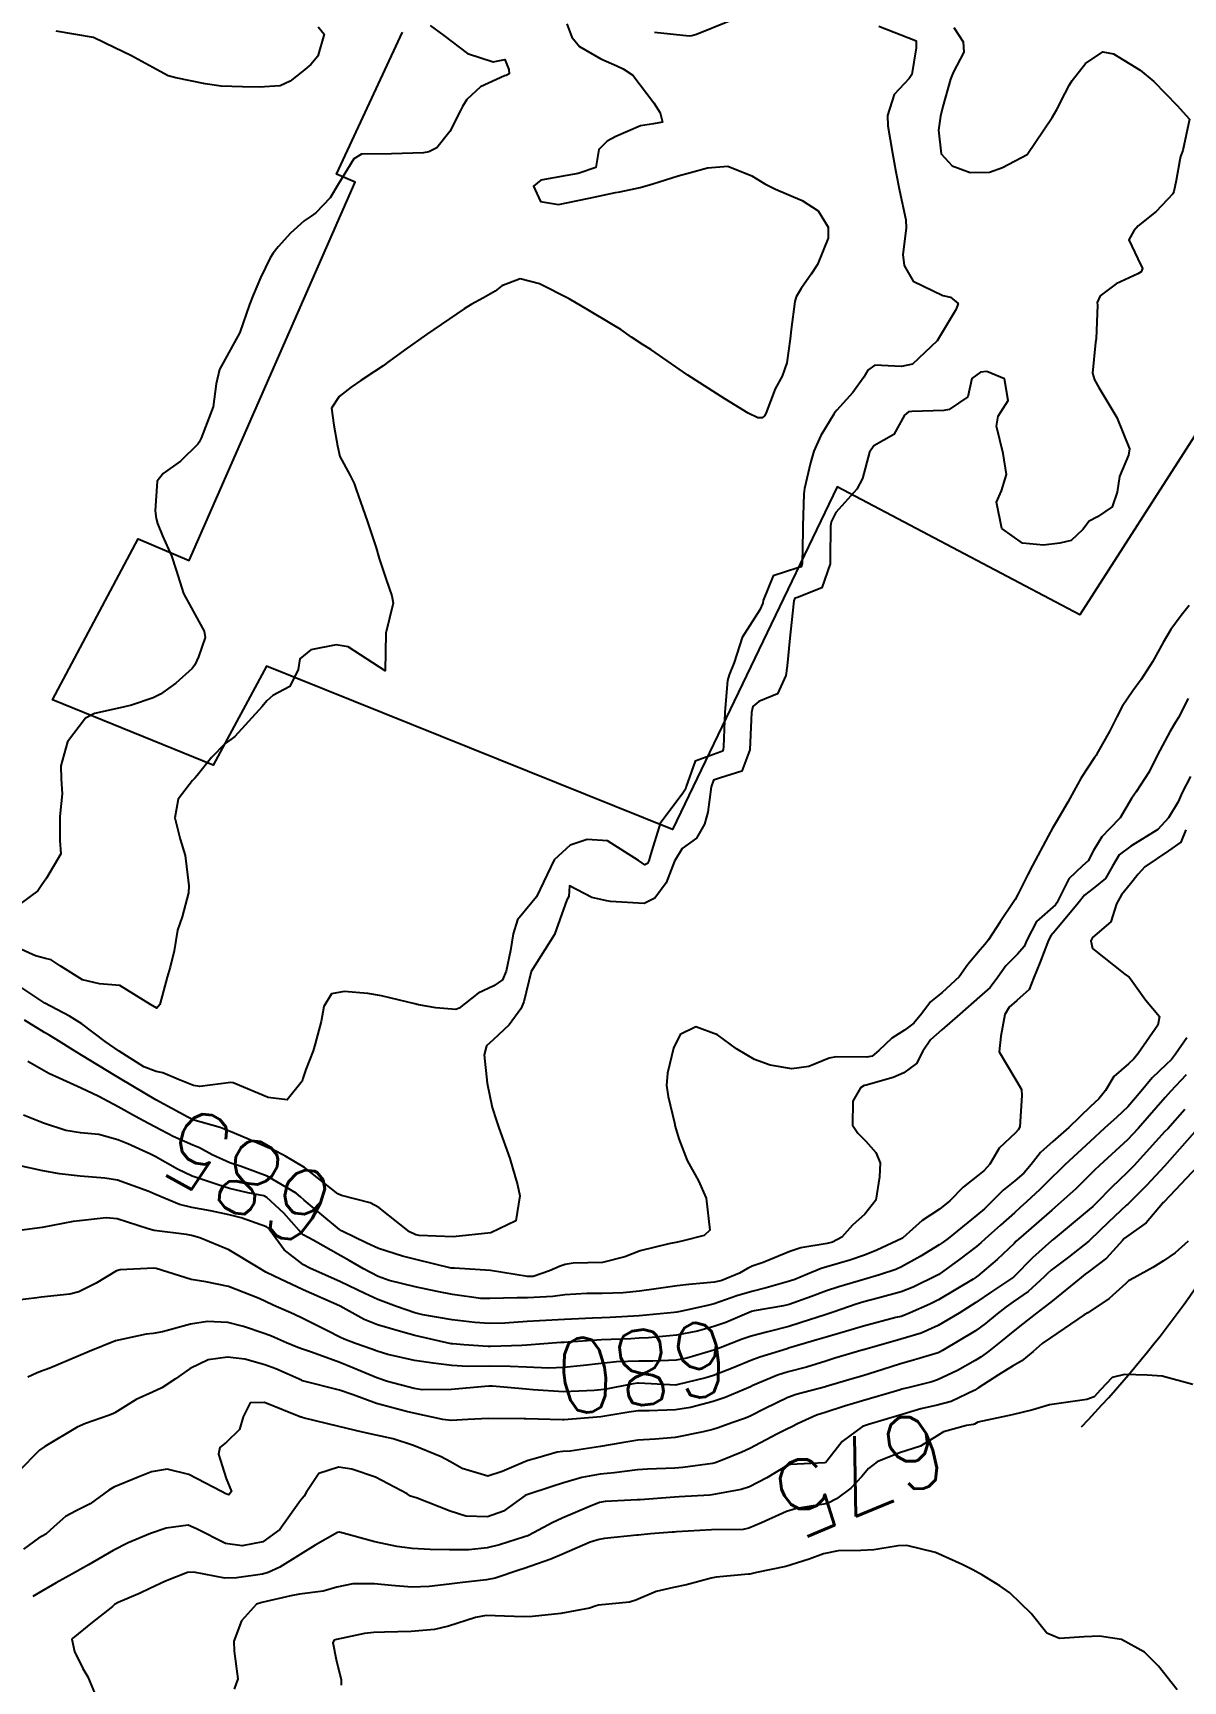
# Model space of a CAD drawing. Header units: metres. Extents: x 292545 to 299085, y 7450245 to 7463078.
# Drawn here: x 295963.7 to 296025.2, y 7456493.8 to 7456581.9 of the extents above; entities that cross this region are included whole.
import ezdxf
from ezdxf.enums import TextEntityAlignment as Align

# ---------------------------------------------------------------- set-up
doc = ezdxf.new("R2010")
doc.units = ezdxf.units.M
for name, color, linetype in [('Cotas', 45, 'Continuous'), ('Curvas de Nivel 1m', 11, 'Continuous'), ('Curvas de Nivel 5m', 15, 'Continuous'), ('Edificações', 30, 'Continuous'), ('Vias Primárias', 230, 'Continuous')]:
    doc.layers.add(name, color=color, linetype=linetype)
doc.styles.add('Style-STANDARD', font='STANDARD.shx')

msp = doc.modelspace()

# ---------------------------------------------------------------- linework, layer by layer
at = {"layer": 'Curvas de Nivel 1m', "flags": 128}
for points, elevation in [([(296008.971, 7456582.315), (296010.923, 7456581.551), (296010.963, 7456581.531), (296010.959, 7456581.148), (296010.729, 7456579.728), (296010.589, 7456579.514), (296009.79, 7456578.662), (296009.432, 7456577.525), (296009.445, 7456576.987), (296009.692, 7456575.522), (296009.873, 7456574.525), (296010.075, 7456573.518), (296010.41, 7456571.951), (296010.431, 7456571.514), (296010.249, 7456570.096), (296010.322, 7456569.515), (296010.81, 7456568.67), (296012.385, 7456567.9), (296012.798, 7456567.811), (296013.205, 7456567.476), (296013.094, 7456567.173), (296012.785, 7456566.645), (296012.084, 7456565.49), (296010.76, 7456564.237), (296010.172, 7456564.103), (296008.759, 7456564.184), (296008.385, 7456563.906), (296008.169, 7456563.536), (296007.571, 7456562.712), (296006.726, 7456561.769), (296006.628, 7456561.658), (296006.552, 7456561.562), (296005.854, 7456560.426), (296005.486, 7456559.572), (296005.314, 7456558.954), (296004.992, 7456557.577), (296004.955, 7456557.292), (296004.903, 7456555.578), (296004.901, 7456555.327), (296004.87, 7456553.578), (296004.809, 7456553.399), (296004.629, 7456553.335), (296003.303, 7456552.913), (296002.783, 7456551.598), (296002.755, 7456551.445), (296002.598, 7456551.087), (296001.658, 7456549.614), (296001.227, 7456548.278), (296000.952, 7456547.624), (296000.865, 7456547.319), (296000.727, 7456545.627), (296000.648, 7456543.762), (296000.639, 7456543.628), (296000.606, 7456543.534), (296000.511, 7456543.501), (295999.139, 7456543.008), (295998.658, 7456541.648), (295998.625, 7456541.505), (295998.479, 7456541.296), (295997.262, 7456539.668), (295996.755, 7456537.985), (295996.66, 7456537.677), (295996.587, 7456537.531), (295996.44, 7456537.461), (295996.109, 7456537.683), (295994.453, 7456538.746), (295993.353, 7456538.812), (295992.451, 7456538.51), (295991.599, 7456537.733), (295991.224, 7456536.945), (295990.657, 7456535.746), (295990.41, 7456535.452), (295989.64, 7456534.518), (295989.406, 7456533.76), (295989.261, 7456532.884), (295989.024, 7456531.763), (295988.824, 7456531.307), (295988.361, 7456530.986), (295987.534, 7456530.603), (295986.518, 7456529.797), (295986.342, 7456529.721), (295985.271, 7456529.811), (295984.345, 7456529.98), (295984.146, 7456530.022), (295982.352, 7456530.447), (295981.622, 7456530.583), (295980.355, 7456530.676), (295979.678, 7456530.551), (295979.282, 7456529.881), (295979.14, 7456529.077), (295978.819, 7456527.885), (295978.701, 7456527.504), (295978.309, 7456526.504), (295978.157, 7456526.039), (295978.116, 7456525.892), (295977.306, 7456524.882), (295976.289, 7456525.009), (295974.431, 7456525.808), (295974.301, 7456525.825), (295972.649, 7456525.606), (295972.298, 7456525.659), (295971.498, 7456525.972), (295970.653, 7456526.332), (295970.307, 7456526.401), (295969.651, 7456526.655), (295968.318, 7456527.492), (295967.574, 7456528.017), (295966.332, 7456528.955), (295965.67, 7456529.374), (295964.343, 7456530.06), (295962.362, 7456531.379)], 687), ([(295992.268, 7456582.429), (295992.539, 7456581.724), (295992.958, 7456581.219), (295994.101, 7456580.559), (295994.948, 7456580.184), (295995.285, 7456580.033), (295995.81, 7456579.687), (295996.921, 7456578.202), (295997.267, 7456577.666), (295997.395, 7456577.178), (295996.907, 7456577.091), (295996.211, 7456576.985), (295994.9, 7456576.407), (295994.436, 7456576.166), (295993.99, 7456575.709), (295993.834, 7456574.759), (295992.88, 7456574.425), (295992.281, 7456574.324), (295990.876, 7456574.067), (295990.498, 7456573.746), (295990.861, 7456572.93), (295991.822, 7456572.767), (295992.862, 7456572.98), (295993.464, 7456573.114), (295994.869, 7456573.415), (295995.108, 7456573.458), (295996.189, 7456573.68), (295996.875, 7456573.873), (295998.233, 7456574.303), (295998.881, 7456574.483), (295999.793, 7456574.727), (296000.881, 7456574.827), (296002.172, 7456574.312), (296002.867, 7456573.883), (296003.436, 7456573.594), (296004.857, 7456572.991), (296005.715, 7456572.43), (296006.262, 7456571.559), (296006.253, 7456570.975), (296005.691, 7456569.567), (296005.345, 7456569.042), (296004.804, 7456568.289), (296004.54, 7456567.839), (296004.463, 7456567.583), (296004.277, 7456566.086), (296004.224, 7456565.585), (296004.05, 7456564.297), (296003.788, 7456563.59), (296003.424, 7456562.912), (296002.923, 7456561.598), (296002.853, 7456561.468), (296002.721, 7456561.367), (296002.488, 7456561.371), (296001.968, 7456561.611), (296000.734, 7456562.385), (295998.753, 7456563.65), (295996.766, 7456565.011), (295996.366, 7456565.273), (295995.733, 7456565.686), (295995.167, 7456566.085), (295994.779, 7456566.327), (295993.315, 7456567.187), (295992.791, 7456567.499), (295992.394, 7456567.724), (295990.805, 7456568.529), (295989.774, 7456568.79), (295988.803, 7456568.418), (295988.431, 7456568.141), (295987.814, 7456567.78), (295987.152, 7456567.424), (295986.787, 7456567.196), (295984.773, 7456565.82), (295983.599, 7456564.998), (295982.758, 7456564.38), (295982.447, 7456564.152), (295981.987, 7456563.848), (295981.246, 7456563.354), (295980.74, 7456563.007), (295980.093, 7456562.51), (295979.692, 7456561.875), (295979.814, 7456560.974), (295980.013, 7456559.87), (295980.133, 7456559.304), (295980.687, 7456558.277), (295980.895, 7456557.858), (295981.01, 7456557.524), (295981.588, 7456555.851), (295982.079, 7456554.405), (295982.238, 7456553.844), (295982.616, 7456552.709), (295982.916, 7456551.837), (295982.976, 7456551.46), (295982.583, 7456549.84), (295982.563, 7456547.84), (295980.575, 7456549.111), (295979.938, 7456549.231), (295978.574, 7456548.96), (295977.994, 7456548.47), (295977.901, 7456547.897), (295977.453, 7456546.997), (295976.542, 7456546.507), (295976.23, 7456546.222), (295975.979, 7456545.918), (295974.517, 7456544.322), (295974.303, 7456544.154), (295973.999, 7456543.945), (295973.259, 7456543.198), (295972.496, 7456542.242), (295972.366, 7456542.09), (295972.245, 7456541.962), (295971.479, 7456540.969), (295971.305, 7456539.972), (295971.59, 7456538.83), (295971.857, 7456537.966), (295972.052, 7456536.338), (295972.026, 7456535.964), (295971.697, 7456534.674), (295971.451, 7456533.969), (295971.269, 7456532.864), (295971.058, 7456531.98), (295970.893, 7456531.454), (295970.509, 7456529.988), (295970.341, 7456529.79), (295970.008, 7456529.993), (295968.358, 7456530.998), (295967.281, 7456531.099), (295966.362, 7456531.305), (295965.166, 7456532.048), (295964.695, 7456532.374), (295964.377, 7456532.445), (295963.852, 7456532.591), (295962.385, 7456533.259)], 688), ([(295984.968, 7456582.344), (295985.694, 7456581.803), (295986.954, 7456580.849), (295988.326, 7456580.399), (295988.951, 7456580.529), (295989.177, 7456579.998), (295989.184, 7456579.766), (295989.033, 7456579.678), (295988.941, 7456579.649), (295987.649, 7456579.066), (295986.922, 7456578.387), (295986.7, 7456578.009), (295986.593, 7456577.793), (295986.016, 7456576.685), (295985.321, 7456575.806), (295984.891, 7456575.582), (295984.608, 7456575.532), (295982.889, 7456575.48), (295981.289, 7456575.456), (295980.886, 7456575.211), (295980.061, 7456573.872), (295979.614, 7456573.126), (295978.85, 7456572.331), (295978.588, 7456572.152), (295978.219, 7456571.896), (295977.493, 7456571.247), (295976.829, 7456570.511), (295976.565, 7456570.174), (295976.402, 7456569.914), (295975.887, 7456568.844), (295975.485, 7456567.923), (295975.299, 7456567.421), (295974.773, 7456565.93), (295973.695, 7456563.946), (295973.517, 7456563.173), (295973.349, 7456561.951), (295972.706, 7456560.271), (295972.602, 7456560.063), (295972.539, 7456559.962), (295971.615, 7456559.049), (295970.687, 7456558.39), (295970.361, 7456557.985), (295970.251, 7456556.394), (295970.303, 7456555.985), (295970.374, 7456555.708), (295970.644, 7456555.05), (295971.119, 7456553.975), (295971.379, 7456553.219), (295971.771, 7456551.968), (295972.591, 7456550.473), (295972.875, 7456549.957), (295972.925, 7456549.611), (295972.569, 7456548.585), (295972.373, 7456548.154), (295972.236, 7456547.963), (295971.353, 7456547.169), (295970.542, 7456546.589), (295970.139, 7456546.385), (295968.986, 7456546.003), (295968.532, 7456545.891), (295966.997, 7456545.557), (295966.526, 7456545.299), (295965.553, 7456544.044), (295965.199, 7456542.749), (295965.223, 7456542.049), (295965.28, 7456541.249), (295965.158, 7456540.05), (295965.153, 7456538.752), (295965.204, 7456538.049), (295964.43, 7456536.741), (295964.151, 7456536.337), (295963.981, 7456536.064), (295963.086, 7456535.4)], 689), ([(296012.97, 7456582.234), (296013.468, 7456581.475), (296013.512, 7456580.92), (296012.946, 7456579.827), (296012.799, 7456579.482), (296012.391, 7456578.017), (296012.268, 7456577.49), (296012.155, 7456576.741), (296012.303, 7456575.489), (296012.883, 7456574.848), (296013.856, 7456574.492), (296014.878, 7456574.497), (296015.587, 7456574.748), (296016.893, 7456575.44), (296018.241, 7456577.42), (296018.482, 7456577.852), (296018.926, 7456578.72), (296019.173, 7456579.166), (296019.304, 7456579.406), (296020.027, 7456580.319), (296020.956, 7456580.929), (296021.514, 7456580.822), (296022.942, 7456579.95), (296023.673, 7456579.353), (296024.92, 7456578.059), (296025.583, 7456577.333), (296025.226, 7456575.667), (296025.099, 7456575.338), (296025.065, 7456575.164), (296024.874, 7456574.059), (296024.741, 7456573.465), (296024.69, 7456573.342), (296023.808, 7456572.396), (296022.846, 7456571.635), (296022.603, 7456571.364), (296022.347, 7456570.877), (296022.828, 7456569.87), (296023.068, 7456569.358), (296023.003, 7456569.175), (296022.818, 7456569.056), (296021.659, 7456568.528), (296020.8, 7456567.89), (296020.652, 7456567.535), (296020.657, 7456567.391), (296020.584, 7456565.582), (296020.548, 7456565.392), (296020.395, 7456563.747), (296020.502, 7456563.392), (296020.739, 7456562.986), (296021.694, 7456561.38), (296022.37, 7456559.71), (296022.315, 7456559.374), (296021.843, 7456558.221), (296021.716, 7456557.38), (296021.439, 7456556.609), (296020.66, 7456556.063), (296020.214, 7456555.838), (296019.869, 7456555.398), (296019.25, 7456554.801), (296018.645, 7456554.652), (296017.778, 7456554.557), (296016.645, 7456554.665), (296015.545, 7456555.451), (296015.267, 7456556.854), (296015.522, 7456557.452), (296015.794, 7456558.341), (296015.622, 7456559.451), (296015.259, 7456560.913), (296015.35, 7456561.454), (296015.882, 7456562.298), (296015.693, 7456563.45), (296014.749, 7456563.834), (296014.401, 7456563.811), (296013.933, 7456563.468), (296013.728, 7456562.48), (296012.728, 7456561.806), (296012.45, 7456561.761), (296010.726, 7456561.704), (296010.552, 7456561.685), (296010.343, 7456561.514), (296009.761, 7456560.471), (296008.706, 7456559.863), (296008.458, 7456559.534), (296008.097, 7456558.123), (296007.784, 7456557.543), (296006.66, 7456556.295), (296006.409, 7456555.808), (296006.373, 7456555.563), (296006.367, 7456553.832), (296006.365, 7456553.563), (296005.911, 7456552.269), (296004.606, 7456551.757), (296004.474, 7456551.712), (296004.421, 7456551.582), (296004.246, 7456549.923), (296004.211, 7456549.584), (296004.058, 7456548.095), (296003.996, 7456547.586), (296003.536, 7456546.602), (296002.542, 7456546.186), (296002.223, 7456545.92), (296002.15, 7456545.606), (296002.133, 7456545.21), (296002.065, 7456543.607), (296001.639, 7456542.47), (296000.49, 7456542.115), (296000.128, 7456541.994), (295999.999, 7456541.635), (295999.823, 7456540.282), (295999.635, 7456539.638), (295999.208, 7456538.89), (295998.45, 7456538.333), (295998.029, 7456537.656), (295997.592, 7456536.496), (295996.981, 7456535.671), (295996.41, 7456535.393), (295994.615, 7456535.494), (295994.411, 7456535.525), (295993.611, 7456535.708), (295992.422, 7456536.334), (295992.373, 7456535.761), (295992.362, 7456535.721), (295992.268, 7456535.579), (295991.615, 7456533.732), (295990.373, 7456531.75), (295989.976, 7456530.126), (295989.807, 7456529.755), (295989.192, 7456528.904), (295988.326, 7456528.097), (295987.978, 7456527.775), (295987.846, 7456527.305), (295988.016, 7456525.774), (295988.284, 7456524.48), (295988.506, 7456523.768), (295988.643, 7456523.392), (295989.228, 7456521.76), (295989.643, 7456520.344), (295989.761, 7456519.755), (295989.554, 7456518.412), (295988.203, 7456517.77), (295986.2, 7456517.556), (295984.381, 7456517.639), (295984.201, 7456517.678), (295983.862, 7456517.823), (295982.216, 7456519.128), (295981.747, 7456519.376), (295980.222, 7456519.768), (295980.027, 7456519.872), (295978.244, 7456521.268), (295977.194, 7456521.901), (295976.559, 7456522.21), (295976.257, 7456522.347), (295975.159, 7456522.824), (295974.266, 7456523.206), (295973.732, 7456523.41), (295972.272, 7456523.829), (295972.177, 7456523.866), (295971.991, 7456523.964), (295970.287, 7456524.898), (295968.398, 7456526.009), (295968.303, 7456526.068), (295968.136, 7456526.18), (295966.315, 7456527.281), (295965.84, 7456527.559), (295965.076, 7456528.049), (295964.608, 7456528.338), (295964.327, 7456528.5), (295963.259, 7456529.145)], 686), ([(295996.966, 7456581.986), (295998.823, 7456581.793), (295998.964, 7456581.807), (295999.203, 7456581.885), (296000.973, 7456582.591)], 687), ([(296025.521, 7456546.352), (296024.989, 7456545.335), (296024.815, 7456545.052), (296024.525, 7456544.568), (296023.88, 7456543.349), (296023.425, 7456542.43), (296022.731, 7456541.366), (296022.479, 7456541.002), (296021.867, 7456539.978), (296021.31, 7456539.382), (296020.892, 7456538.952), (296020.451, 7456538.224), (296020.172, 7456537.666), (296019.864, 7456537.396), (296019.134, 7456536.702), (296018.489, 7456535.419), (296018.412, 7456535.321), (296017.4, 7456534.433), (296016.883, 7456533.435), (296016.733, 7456533.092), (296016.381, 7456532.675), (296015.757, 7456532.061), (296015.326, 7456531.45), (296014.912, 7456530.9), (296014.352, 7456530.391), (296013.297, 7456529.476), (296012.334, 7456528.638), (296011.726, 7456528.099), (296011.317, 7456527.5), (296010.987, 7456526.829), (296010.305, 7456526.327), (296009.727, 7456526.091), (296008.295, 7456525.68), (296008.175, 7456525.651), (296007.983, 7456525.535), (296007.573, 7456524.828), (296007.56, 7456523.541), (296007.837, 7456523.105), (296008.264, 7456522.675), (296008.806, 7456522.08), (296009.03, 7456521.528), (296009.005, 7456520.765), (296008.796, 7456519.531), (296008.215, 7456518.769), (296007.564, 7456518.192), (296006.984, 7456517.552), (296006.485, 7456517.271), (296006.199, 7456517.201), (296004.797, 7456516.974), (296004.195, 7456516.784), (296002.772, 7456516.184), (296002.187, 7456515.989), (296001.933, 7456515.865), (296001.513, 7456515.617), (296000.573, 7456515.23), (296000.176, 7456515.141), (295998.799, 7456515.018), (295998.172, 7456514.943), (295997.05, 7456514.786), (295996.168, 7456514.667), (295995.284, 7456514.571), (295994.165, 7456514.525), (295993.346, 7456514.532), (295992.164, 7456514.466), (295991.517, 7456514.382), (295990.161, 7456514.299), (295989.615, 7456514.301), (295988.16, 7456514.258), (295987.667, 7456514.27), (295986.163, 7456514.474), (295985.341, 7456514.633), (295984.169, 7456514.89), (295982.777, 7456515.231), (295982.177, 7456515.449), (295981.397, 7456515.852), (295980.623, 7456516.299), (295980.19, 7456516.547), (295978.704, 7456517.379), (295978.201, 7456517.656), (295978.067, 7456517.758), (295977.951, 7456517.894), (295977.139, 7456518.833), (295976.221, 7456519.673), (295976.059, 7456519.75), (295975.211, 7456519.925), (295974.226, 7456520.153), (295973.936, 7456520.234), (295972.236, 7456520.815), (295971.448, 7456521.175), (295970.252, 7456521.861), (295969.995, 7456521.993), (295968.788, 7456522.534), (295968.26, 7456522.757), (295967.244, 7456523.04), (295966.264, 7456523.13), (295965.467, 7456523.244), (295964.269, 7456523.643), (295963.203, 7456524.071)], 684), ([(296025.639, 7456542.185), (296025.199, 7456541.333), (296024.978, 7456540.835), (296024.469, 7456539.976), (296023.893, 7456539.349), (296022.454, 7456538.459), (296021.829, 7456537.996), (296021.464, 7456537.38), (296021.084, 7456536.733), (296020.425, 7456536.201), (296019.972, 7456535.842), (296019.627, 7456535.402), (296018.398, 7456533.926), (296018.158, 7456533.66), (296018.039, 7456533.424), (296017.579, 7456532.224), (296017.252, 7456531.431), (296016.999, 7456530.791), (296016.351, 7456530.202), (296015.942, 7456529.849), (296015.699, 7456529.446), (296015.489, 7456528.291), (296015.394, 7456527.449), (296016.301, 7456525.955), (296016.599, 7456525.437), (296016.607, 7456525.12), (296016.505, 7456523.438), (296016.425, 7456523.285), (296016.27, 7456523.134), (296015.41, 7456522.3), (296014.896, 7456521.454), (296014.599, 7456521.106), (296014.243, 7456520.83), (296013.481, 7456520.225), (296012.768, 7456519.482), (296012.218, 7456519.037), (296011.281, 7456518.431), (296010.247, 7456517.51), (296010.222, 7456517.491), (296010.202, 7456517.48), (296008.865, 7456516.858), (296008.189, 7456516.585), (296007.416, 7456516.316), (296006.187, 7456515.968), (296005.875, 7456515.875), (296005.146, 7456515.57), (296004.467, 7456515.288), (296004.177, 7456515.191), (296002.929, 7456514.841), (296002.169, 7456514.649), (296001.377, 7456514.406), (296000.158, 7456513.983), (295999.878, 7456513.911), (295998.673, 7456513.645), (295998.255, 7456513.546), (295998.152, 7456513.529), (295998.01, 7456513.51), (295996.149, 7456513.338), (295994.594, 7456513.25), (295994.148, 7456513.231), (295993.648, 7456513.207), (295992.147, 7456513.15), (295990.811, 7456513.079), (295990.146, 7456513.029), (295988.953, 7456512.954), (295988.145, 7456512.936), (295987.345, 7456512.982), (295986.146, 7456513.127), (295984.57, 7456513.395), (295984.15, 7456513.5), (295983.163, 7456513.83), (295982.159, 7456514.22), (295981.475, 7456514.538), (295980.172, 7456515.158), (295978.531, 7456515.887), (295978.185, 7456516.063), (295977.16, 7456516.873), (295976.391, 7456517.917), (295976.311, 7456518.025), (295976.205, 7456518.099), (295974.852, 7456518.573), (295974.211, 7456518.738), (295973.209, 7456518.954), (295972.215, 7456519.14), (295971.547, 7456519.301), (295970.231, 7456519.846), (295969.907, 7456519.993), (295968.239, 7456520.588), (295967.558, 7456520.699), (295966.241, 7456520.806), (295965.136, 7456520.941), (295964.243, 7456521.102), (295962.942, 7456521.377)], 683), ([(296025.394, 7456539.331), (296025.119, 7456538.671), (296024.452, 7456538.204), (296023.196, 7456537.359), (296022.846, 7456536.954), (296022.429, 7456536.45), (296021.94, 7456535.855), (296021.683, 7456535.377), (296021.381, 7456534.402), (296020.395, 7456533.564), (296020.299, 7456533.391), (296020.387, 7456532.989), (296022.131, 7456531.607), (296022.364, 7456531.442), (296022.43, 7456531.369), (296023.228, 7456530.233), (296023.985, 7456529.345), (296023.882, 7456528.89), (296022.834, 7456527.362), (296022.602, 7456527.083), (296022.315, 7456526.811), (296021.542, 7456526.14), (296021.091, 7456525.382), (296020.734, 7456524.94), (296020.284, 7456524.528), (296019.13, 7456523.407), (296018.265, 7456522.656), (296017.614, 7456522.072), (296017.109, 7456521.431), (296016.716, 7456520.966), (296016.24, 7456520.557), (296015.624, 7456520.054), (296015.006, 7456519.452), (296014.61, 7456519.065), (296014.216, 7456518.731), (296012.67, 7456517.483), (296012.407, 7456517.28), (296012.198, 7456517.137), (296011.171, 7456516.518), (296010.18, 7456515.961), (296009.872, 7456515.82), (296009.004, 7456515.528), (296008.17, 7456515.282), (296006.831, 7456514.895), (296006.17, 7456514.675), (296005.358, 7456514.375), (296004.159, 7456513.954), (296003.863, 7456513.879), (296002.3, 7456513.608), (296002.153, 7456513.569), (296000.783, 7456512.987), (296000.144, 7456512.765), (295999.257, 7456512.523), (295998.139, 7456512.306), (295996.634, 7456512.169), (295996.137, 7456512.137), (295995.705, 7456512.116), (295994.136, 7456512.056), (295992.337, 7456511.929), (295992.135, 7456511.916), (295991.96, 7456511.906), (295990.133, 7456511.762), (295989.865, 7456511.753), (295988.194, 7456511.708), (295988.132, 7456511.704), (295988.07, 7456511.708), (295986.771, 7456511.79), (295986.169, 7456511.836), (295986.133, 7456511.838), (295986.086, 7456511.848), (295984.138, 7456512.293), (295983.503, 7456512.463), (295982.143, 7456512.856), (295981.433, 7456513.138), (295980.153, 7456513.853), (295980.112, 7456513.87), (295978.166, 7456514.729), (295976.624, 7456515.466), (295976.179, 7456515.68), (295975.762, 7456515.924), (295974.192, 7456516.874), (295972.648, 7456517.506), (295972.2, 7456517.633), (295971.921, 7456517.685), (295970.202, 7456517.91), (295969.868, 7456517.993), (295968.211, 7456518.53), (295967.638, 7456518.589), (295966.209, 7456518.422), (295965.866, 7456518.377), (295964.203, 7456518.06), (295962.454, 7456517.824)], 682), ([(296025.448, 7456528.213), (296024.832, 7456527.335), (296024.616, 7456527.04), (296024.314, 7456526.754), (296023.581, 7456526.073), (296023.001, 7456525.359), (296022.284, 7456524.52), (296021.692, 7456523.963), (296021.044, 7456523.382), (296020.266, 7456522.669), (296018.921, 7456521.41), (296018.581, 7456521.082), (296018.243, 7456520.756), (296017.57, 7456520.09), (296016.87, 7456519.434), (296016.53, 7456519.127), (296016.217, 7456518.855), (296015.465, 7456518.193), (296014.657, 7456517.455), (296014.418, 7456517.239), (296014.197, 7456517.049), (296013.297, 7456516.363), (296012.174, 7456515.556), (296012.135, 7456515.529), (296012.061, 7456515.491), (296010.796, 7456514.874), (296010.164, 7456514.631), (296008.918, 7456514.286), (296008.158, 7456514.079), (296007.747, 7456513.956), (296006.583, 7456513.556), (296006.261, 7456513.45), (296006.151, 7456513.409), (296004.763, 7456512.958), (296004.145, 7456512.771), (296003.029, 7456512.484), (296002.139, 7456512.254), (296001.661, 7456512.091), (296000.468, 7456511.627), (296000.229, 7456511.532), (296000.131, 7456511.496), (295998.694, 7456511.075), (295998.123, 7456510.968), (295996.873, 7456510.917), (295996.122, 7456510.923), (295994.929, 7456510.884), (295994.119, 7456510.796), (295993.157, 7456510.675), (295992.115, 7456510.569), (295991.305, 7456510.548), (295990.116, 7456510.598), (295989.245, 7456510.629), (295988.116, 7456510.642), (295986.961, 7456510.627), (295986.122, 7456510.676), (295985.125, 7456510.808), (295984.124, 7456510.944), (295982.697, 7456511.264), (295982.129, 7456511.441), (295981.836, 7456511.55), (295980.967, 7456511.857), (295980.357, 7456512.088), (295980.136, 7456512.195), (295979.478, 7456512.538), (295978.146, 7456513.203), (295977.675, 7456513.423), (295976.568, 7456513.914), (295976.156, 7456514.106), (295975.819, 7456514.262), (295974.167, 7456514.908), (295972.96, 7456515.164), (295972.173, 7456515.289), (295970.301, 7456515.868), (295970.181, 7456515.886), (295968.384, 7456515.803), (295968.179, 7456515.741), (295967.099, 7456515.09), (295966.162, 7456514.629), (295965.691, 7456514.506), (295964.157, 7456514.331), (295963.918, 7456514.301), (295962.153, 7456514.08)], 681), ([(296025.331, 7456524.382), (296024.419, 7456523.348), (296024.271, 7456523.19), (296022.602, 7456521.367), (296022.432, 7456521.186), (296022.247, 7456521.009), (296021.404, 7456520.21), (296020.606, 7456519.386), (296020.415, 7456519.194), (296020.219, 7456519.018), (296018.286, 7456517.419), (296018.237, 7456517.384), (296018.202, 7456517.351), (296017.178, 7456516.44), (296016.208, 7456515.44), (296016.189, 7456515.424), (296016.173, 7456515.41), (296014.998, 7456514.618), (296014.159, 7456514.047), (296013.26, 7456513.473), (296012.146, 7456512.827), (296011.223, 7456512.418), (296010.139, 7456512.087), (296008.214, 7456511.539), (296008.154, 7456511.518), (296008.133, 7456511.513), (296006.611, 7456511.069), (296006.123, 7456510.918), (296005.087, 7456510.602), (296004.114, 7456510.35), (296003.536, 7456510.165), (296002.227, 7456509.608), (296002.102, 7456509.551), (296000.75, 7456508.97), (296000.094, 7456508.753), (295998.885, 7456508.442), (295998.089, 7456508.311), (295996.676, 7456508.258), (295996.089, 7456508.251), (295995.592, 7456508.181), (295994.085, 7456507.932), (295992.129, 7456507.774), (295992.083, 7456507.776), (295992.039, 7456507.775), (295990.084, 7456507.833), (295990, 7456507.835), (295988.084, 7456507.849), (295986.978, 7456507.787), (295986.082, 7456507.746), (295985.636, 7456507.804), (295984.088, 7456508.134), (295983.693, 7456508.22), (295982.095, 7456508.659), (295980.847, 7456509.114), (295980.105, 7456509.362), (295978.138, 7456509.864), (295978.113, 7456509.87), (295978.071, 7456509.891), (295976.707, 7456510.499), (295976.121, 7456510.721), (295975.042, 7456511.013), (295974.125, 7456511.123), (295973.085, 7456510.989), (295972.118, 7456510.517), (295971.333, 7456509.972), (295970.602, 7456509.486), (295970.102, 7456509.251), (295969.23, 7456508.865), (295968.085, 7456508.152), (295967.993, 7456508.102), (295967.753, 7456508.013), (295966.517, 7456507.587), (295966.076, 7456507.381), (295964.354, 7456506.344), (295964.064, 7456506.154), (295964.016, 7456506.108), (295963.983, 7456506.061), (295963.025, 7456505.099)], 679), ([(296026.002, 7456523.324), (296024.253, 7456521.35), (296023.287, 7456520.31), (296022.347, 7456519.369), (296022.282, 7456519.31), (296022.222, 7456519.252), (296021.253, 7456518.34), (296020.259, 7456517.389), (296020.23, 7456517.362), (296020.202, 7456517.338), (296019.113, 7456516.482), (296018.178, 7456515.774), (296017.988, 7456515.61), (296017.801, 7456515.424), (296016.957, 7456514.64), (296016.159, 7456514.079), (296015.775, 7456513.826), (296015.289, 7456513.449), (296014.671, 7456512.931), (296014.144, 7456512.545), (296012.37, 7456511.486), (296012.218, 7456511.403), (296012.131, 7456511.365), (296010.689, 7456510.94), (296010.122, 7456510.774), (296009.17, 7456510.471), (296008.112, 7456510.138), (296007.656, 7456509.998), (296006.147, 7456509.56), (296006.112, 7456509.551), (296004.535, 7456509.139), (296004.097, 7456508.973), (296002.851, 7456508.359), (296002.087, 7456507.978), (296001.828, 7456507.87), (296001.103, 7456507.62), (296000.364, 7456507.344), (296000.079, 7456507.255), (295999.567, 7456507.127), (295998.075, 7456506.832), (295997, 7456506.744), (295996.073, 7456506.682), (295995.215, 7456506.545), (295994.069, 7456506.347), (295992.45, 7456506.107), (295992.066, 7456506.078), (295991.758, 7456506.042), (295990.719, 7456505.743), (295990.213, 7456505.596), (295990.06, 7456505.551), (295988.808, 7456505.006), (295988.048, 7456504.759), (295986.678, 7456505.167), (295986.059, 7456505.534), (295985.55, 7456505.805), (295984.069, 7456506.413), (295982.99, 7456506.754), (295982.074, 7456506.966), (295981.345, 7456507.12), (295980.078, 7456507.422), (295978.171, 7456507.889), (295978.083, 7456507.914), (295978.046, 7456507.928), (295976.095, 7456508.707), (295975.336, 7456508.686), (295974.959, 7456507.931), (295974.754, 7456507.255), (295974.069, 7456506.589), (295973.71, 7456506.3), (295973.633, 7456505.944), (295974.043, 7456504.636), (295974.329, 7456503.937), (295974.195, 7456503.775), (295974.032, 7456503.812), (295973.807, 7456503.942), (295972.046, 7456504.85), (295970.893, 7456505.134), (295970.048, 7456504.995), (295969.336, 7456504.704), (295968.045, 7456504.178), (295967.774, 7456504.014), (295966.772, 7456503.289), (295966.026, 7456502.906), (295965.461, 7456502.606), (295964.834, 7456502.052), (295964.394, 7456501.671), (295964.007, 7456501.447), (295963.207, 7456500.862)], 678), ([(296026.019, 7456521.323), (296024.224, 7456519.439), (296024.178, 7456519.396), (296024.145, 7456519.351), (296023.262, 7456518.31), (296022.205, 7456517.564), (296022.094, 7456517.481), (296021.995, 7456517.372), (296021.145, 7456516.424), (296020.177, 7456515.685), (296020.002, 7456515.566), (296019.786, 7456515.396), (296018.159, 7456514.069), (296017.8, 7456513.78), (296017.332, 7456513.428), (296016.665, 7456512.917), (296016.143, 7456512.498), (296015.561, 7456512.024), (296014.846, 7456511.453), (296014.437, 7456511.148), (296014.125, 7456510.947), (296013.175, 7456510.421), (296012.109, 7456509.911), (296011.798, 7456509.803), (296010.579, 7456509.505), (296010.198, 7456509.413), (296010.102, 7456509.388), (296009.92, 7456509.332), (296008.095, 7456508.797), (296007.136, 7456508.506), (296006.089, 7456508.174), (296005.633, 7456508.019), (296004.65, 7456507.574), (296004.282, 7456507.377), (296004.08, 7456507.291), (296003.508, 7456507.019), (296002.069, 7456506.251), (296001.632, 7456506.05), (296000.575, 7456505.625), (296000.205, 7456505.484), (296000.06, 7456505.445), (295998.488, 7456505.222), (295998.056, 7456505.19), (295996.585, 7456505.144), (295996.054, 7456505.101), (295994.799, 7456504.945), (295994.05, 7456504.867), (295993.069, 7456504.693), (295992.043, 7456504.396), (295991.544, 7456504.231), (295990.078, 7456503.75), (295990.047, 7456503.736), (295988.892, 7456502.893), (295988.021, 7456502.595), (295986.865, 7456502.631), (295986.024, 7456502.885), (295984.265, 7456503.583), (295984.031, 7456503.655), (295983.912, 7456503.702), (295983.727, 7456503.825), (295982.046, 7456504.703), (295980.779, 7456505.136), (295980.053, 7456505.238), (295979.013, 7456504.916), (295978.334, 7456503.887), (295978.215, 7456503.704), (295978.029, 7456503.457), (295976.919, 7456501.906), (295976.006, 7456501.245), (295974.904, 7456501.031), (295974.005, 7456501.172), (295972.47, 7456501.955), (295972.015, 7456502.138), (295970.848, 7456501.977), (295970.01, 7456501.699), (295968.807, 7456501.2), (295968.001, 7456500.785), (295966.692, 7456500.03), (295966.247, 7456499.778), (295965.987, 7456499.628), (295964.962, 7456499.066), (295963.969, 7456498.492), (295963.704, 7456498.326)], 677), ([(296025.514, 7456517.33), (296024.822, 7456516.713), (296024.187, 7456516.278), (296023.619, 7456515.918), (296022.627, 7456515.365), (296022.329, 7456515.211), (296022.17, 7456515.075), (296021.28, 7456514.26), (296020.154, 7456513.508), (296019.958, 7456513.393), (296018.14, 7456512.163), (296017.711, 7456511.851), (296017.216, 7456511.429), (296016.622, 7456510.939), (296016.121, 7456510.644), (296015.373, 7456510.188), (296014.266, 7456509.468), (296014.102, 7456509.369), (296012.828, 7456508.75), (296012.094, 7456508.57), (296011.217, 7456508.373), (296010.088, 7456508.025), (296008.407, 7456507.535), (296008.082, 7456507.414), (296007.003, 7456506.622), (296006.174, 7456505.559), (296006.126, 7456505.495), (296006.062, 7456505.469), (296004.241, 7456505.397), (296004.059, 7456505.338), (296002.969, 7456504.677), (296002.042, 7456504.203), (296001.595, 7456504.059), (296000.035, 7456503.766), (295999.916, 7456503.75), (295998.281, 7456503.656), (295998.033, 7456503.643), (295996.205, 7456503.504), (295996.031, 7456503.497), (295994.318, 7456503.409), (295994.029, 7456503.354), (295993.448, 7456503.13), (295992.021, 7456502.514), (295991.488, 7456502.266), (295990.518, 7456501.745), (295990.183, 7456501.577), (295990.011, 7456501.514), (295988.679, 7456501.09), (295988.004, 7456500.927), (295987.038, 7456500.819), (295986.003, 7456500.819), (295984.964, 7456500.85), (295984.004, 7456500.892), (295983.171, 7456500.999), (295982.007, 7456501.257), (295980.11, 7456501.771), (295980.012, 7456501.758), (295978.805, 7456501.082), (295978, 7456500.58), (295976.928, 7456499.906), (295976.294, 7456499.61), (295975.987, 7456499.531), (295974.599, 7456499.319), (295973.984, 7456499.317), (295972.321, 7456499.623), (295971.988, 7456499.619), (295970.809, 7456499.149), (295969.974, 7456498.752), (295969.454, 7456498.512), (295968.271, 7456498.007), (295968.077, 7456497.894), (295967.961, 7456497.796), (295966.815, 7456496.891), (295965.944, 7456496.165), (295965.868, 7456496.116), (295965.786, 7456496.042), (295965.936, 7456495.381), (295966.376, 7456494.482), (295966.644, 7456494.029), (295967.181, 7456492.744)], 676), ([(296024.92, 7456493.335), (296023.932, 7456494.608), (296023.182, 7456495.358), (296021.95, 7456496.038), (296020.777, 7456496.213), (296019.951, 7456496.173), (296018.631, 7456496.091), (296017.952, 7456496.377), (296017.106, 7456497.429), (296015.974, 7456498.526), (296015.437, 7456498.907), (296014.515, 7456499.462), (296013.987, 7456499.747), (296013.428, 7456500.039), (296012.001, 7456500.679), (296010.459, 7456501.053), (296010.006, 7456501.039), (296008.7, 7456500.832), (296008.002, 7456500.783), (296006.79, 7456500.764), (296005.999, 7456500.615), (296005.244, 7456500.318), (296003.996, 7456499.928), (296002.422, 7456499.604), (296002.07, 7456499.53), (296001.992, 7456499.519), (296000.256, 7456499.36), (295999.988, 7456499.313), (295998.676, 7456498.956), (295997.98, 7456498.808), (295997.045, 7456498.601), (295995.97, 7456498.135), (295995.624, 7456498.028), (295993.966, 7456497.872), (295993.838, 7456497.829), (295993.479, 7456497.707), (295991.96, 7456497.412), (295990.445, 7456497.259), (295989.958, 7456497.239), (295988.434, 7456497.289), (295987.958, 7456497.314), (295987.394, 7456497.215), (295985.952, 7456496.739), (295985.193, 7456496.565), (295983.949, 7456496.452), (295982.523, 7456496.416), (295981.949, 7456496.409), (295981.457, 7456496.345), (295979.944, 7456496.025), (295979.827, 7456495.988), (295979.753, 7456495.872), (295979.934, 7456494.957), (295980.199, 7456493.867), (295980.205, 7456493.581)], 674)]:
    msp.add_lwpolyline(points, dxfattribs=dict(at, elevation=elevation))
at = {"layer": 'Curvas de Nivel 5m', "flags": 128}
for points, elevation in [([(295978.969, 7456582.266), (295979.287, 7456581.885), (295978.951, 7456580.699), (295978.573, 7456580.267), (295978.146, 7456579.898), (295977.475, 7456579.365), (295976.931, 7456579.117), (295975.809, 7456579.042), (295974.93, 7456579.061), (295973.781, 7456579.096), (295972.932, 7456579.218), (295971.361, 7456579.551), (295970.938, 7456579.649), (295970.324, 7456579.986), (295968.95, 7456580.733), (295968.091, 7456581.15), (295966.96, 7456581.697), (295964.963, 7456582.05)], 690), ([(296025.573, 7456551.33), (296025.143, 7456550.789), (296024.59, 7456550.052), (296024.182, 7456549.346), (296023.612, 7456548.31), (296022.991, 7456547.363), (296022.547, 7456546.756), (296021.98, 7456545.934), (296021.692, 7456545.378), (296021.312, 7456544.595), (296020.634, 7456543.389), (296020.589, 7456543.312), (296020.51, 7456543.198), (296019.784, 7456542.107), (296019.395, 7456541.401), (296019.078, 7456540.803), (296018.467, 7456539.773), (296018.256, 7456539.413), (296018.031, 7456538.989), (296017.192, 7456537.429), (296016.934, 7456536.937), (296016.42, 7456535.91), (296016.252, 7456535.605), (296016.149, 7456535.443), (296015.448, 7456534.404), (296014.83, 7456533.456), (296014.643, 7456533.203), (296014.385, 7456532.908), (296013.721, 7456532.122), (296013.26, 7456531.477), (296012.354, 7456530.623), (296011.72, 7456530.126), (296011.267, 7456529.501), (296010.844, 7456528.999), (296010.334, 7456528.615), (296009.659, 7456528.187), (296008.972, 7456527.524), (296008.614, 7456527.232), (296008.317, 7456527.166), (296006.684, 7456527.188), (296006.316, 7456527.121), (296005.212, 7456526.668), (296004.307, 7456526.545), (296003.155, 7456526.752), (296002.315, 7456527.054), (296001.347, 7456527.62), (296000.33, 7456528.363), (295999.174, 7456528.802), (295998.33, 7456528.389), (295997.974, 7456527.655), (295997.654, 7456526.309), (295997.61, 7456525.66), (295997.697, 7456525.069), (295998.027, 7456523.654), (295998.077, 7456523.459), (295998.265, 7456522.813), (295998.712, 7456521.645), (295999.323, 7456520.553), (295999.733, 7456519.635), (295999.923, 7456517.915), (295999.616, 7456517.636), (295998.503, 7456517.344), (295998.199, 7456517.281), (295997.738, 7456517.197), (295996.194, 7456516.818), (295995.382, 7456516.497), (295994.188, 7456516.189), (295992.61, 7456516.147), (295992.187, 7456516.088), (295991.923, 7456515.995), (295991.345, 7456515.738), (295990.477, 7456515.448), (295990.178, 7456515.436), (295988.183, 7456515.77), (295986.27, 7456515.885), (295986.184, 7456515.883), (295986.09, 7456515.895), (295984.188, 7456516.347), (295983.485, 7456516.532), (295982.194, 7456516.941), (295981.568, 7456517.22), (295980.251, 7456517.869), (295980.217, 7456517.884), (295980.111, 7456517.964), (295978.219, 7456519.527), (295978.032, 7456519.704), (295977.803, 7456519.894), (295976.236, 7456520.804), (295974.854, 7456521.32), (295974.247, 7456521.514), (295973.304, 7456521.949), (295972.615, 7456522.315), (295972.258, 7456522.47), (295971.212, 7456522.926), (295970.267, 7456523.424), (295969.896, 7456523.621), (295969.196, 7456524.001), (295968.28, 7456524.513), (295967.234, 7456525.075), (295966.295, 7456525.523), (295965.118, 7456526.048), (295964.556, 7456526.307), (295964.307, 7456526.44), (295963.439, 7456526.942)], 685), ([(296025.407, 7456526.228), (296024.576, 7456525.337), (296024.29, 7456525.024), (296022.846, 7456523.364), (296022.267, 7456522.759), (296020.765, 7456521.385), (296020.5, 7456521.136), (296020.245, 7456520.877), (296019.499, 7456520.136), (296018.702, 7456519.413), (296018.219, 7456518.995), (296017.38, 7456518.26), (296016.439, 7456517.438), (296016.315, 7456517.325), (296016.199, 7456517.212), (296015.287, 7456516.349), (296014.245, 7456515.459), (296014.206, 7456515.427), (296014.172, 7456515.408), (296014.018, 7456515.309), (296012.16, 7456514.202), (296011.69, 7456513.962), (296010.647, 7456513.505), (296010.297, 7456513.363), (296010.151, 7456513.312), (296009.88, 7456513.244), (296008.145, 7456512.782), (296007.189, 7456512.503), (296006.139, 7456512.197), (296005.65, 7456512.053), (296004.133, 7456511.603), (296004.058, 7456511.581), (296002.595, 7456511.133), (296002.123, 7456510.958), (296001.179, 7456510.557), (296000.111, 7456510.147), (295999.718, 7456510.024), (295998.15, 7456509.65), (295998.103, 7456509.639), (295997.787, 7456509.655), (295996.104, 7456509.739), (295996.049, 7456509.735), (295995.736, 7456509.684), (295994.373, 7456509.425), (295994.1, 7456509.381), (295993.738, 7456509.344), (295992.098, 7456509.275), (295990.47, 7456509.376), (295990.1, 7456509.412), (295988.299, 7456509.57), (295988.101, 7456509.579), (295987.886, 7456509.559), (295986.107, 7456509.392), (295984.539, 7456509.383), (295984.107, 7456509.453), (295982.683, 7456509.834), (295982.115, 7456510.029), (295980.827, 7456510.567), (295980.123, 7456510.847), (295978.616, 7456511.398), (295978.13, 7456511.557), (295977.884, 7456511.647), (295977.282, 7456511.903), (295976.471, 7456512.25), (295976.138, 7456512.38), (295974.976, 7456512.767), (295974.143, 7456512.975), (295973.058, 7456513.036), (295972.142, 7456512.89), (295970.635, 7456512.48), (295970.137, 7456512.395), (295969.77, 7456512.36), (295968.133, 7456512.01), (295966.717, 7456511.434), (295966.124, 7456511.182), (295964.61, 7456510.544), (295964.116, 7456510.369), (295963.897, 7456510.281), (295963.447, 7456510.067)], 680), ([(296025.768, 7456509.665), (296024.114, 7456510.121), (296023.315, 7456510.158), (296022.115, 7456510.209), (296021.444, 7456510.046), (296020.815, 7456509.383), (296020.48, 7456509.006), (296020.098, 7456508.862), (296019.47, 7456508.773), (296018.095, 7456508.58), (296017.201, 7456508.32), (296016.089, 7456508.039), (296014.262, 7456507.645), (296014.084, 7456507.545), (296014.029, 7456507.525), (296013.657, 7456507.474), (296012.423, 7456507.143), (296012.077, 7456506.923), (296011.201, 7456506.37), (296010.068, 7456506.017), (296008.876, 7456505.528), (296008.419, 7456505.173), (296008.051, 7456504.753), (296007.465, 7456504.123), (296006.704, 7456503.553), (296006.263, 7456503.325), (296006.03, 7456503.268), (296004.566, 7456503.036), (296004.026, 7456502.87), (296002.692, 7456502.272), (296002.017, 7456501.979), (296001.708, 7456501.921), (296000.016, 7456501.89), (295998.137, 7456501.781), (295998.014, 7456501.771), (295997.911, 7456501.763), (295996.758, 7456501.673), (295996.081, 7456501.611), (295996.012, 7456501.604), (295994.284, 7456501.424), (295994.01, 7456501.38), (295993.529, 7456501.228), (295992.001, 7456500.568), (295991.409, 7456500.326), (295989.994, 7456499.832), (295989.931, 7456499.813), (295989.751, 7456499.752), (295988.446, 7456499.305), (295987.985, 7456499.228), (295986.693, 7456499.078), (295985.981, 7456498.983), (295984.917, 7456498.872), (295983.978, 7456498.833), (295982.901, 7456498.914), (295981.98, 7456499.006), (295980.833, 7456499.008), (295979.977, 7456498.822), (295979.231, 7456498.62), (295977.971, 7456498.449), (295977.503, 7456498.364), (295975.964, 7456498.001), (295975.897, 7456497.987), (295975.675, 7456497.923), (295974.861, 7456497.024), (295974.462, 7456495.935), (295974.476, 7456495.397), (295974.679, 7456493.932), (295974.478, 7456493.371)], 675)]:
    msp.add_lwpolyline(points, dxfattribs=dict(at, elevation=elevation))
at = {"layer": 'Edificações'}
msp.add_lwpolyline([(296026.007, 7456560.636), (296019.72, 7456550.831), (296006.731, 7456557.679), (295997.923, 7456539.34), (295976.205, 7456548.09), (295973.362, 7456542.781), (295964.763, 7456546.278), (295969.35, 7456554.884), (295972.071, 7456553.725), (295980.953, 7456573.965), (295979.953, 7456574.397), (295983.479, 7456581.996)], dxfattribs=at)
at = {"layer": 'Vias Primárias'}
msp.add_lwpolyline([(296019.804, 7456507.409, 0.069089), (296029.827, 7456521.21, 0.038531), (296038.014, 7456538.967), (296051.838, 7456565.179), (296060.119, 7456587.636), (296061.824, 7456596.156, 0.292925), (296053.167, 7456605.01), (295960.03, 7456633.47), (295939.635, 7456639.314, 0.375488), (295924.531, 7456632.215), (295920.23, 7456618.875)], format="xyb", dxfattribs=at)

# ---------------------------------------------------------------- texts
at = {"layer": 'Cotas', "style": 'Style-STANDARD'}
for s, rotation, p in [('685', 151.45127, (295975.217, 7456520.738, 685)), ('680', 187.49577, (295996.332, 7456510.579, 680)), ('675', 202.3686, (296007.991, 7456504.877, 675))]:
    msp.add_text(s, height=4, rotation=rotation, dxfattribs=at).set_placement(p, align=Align.MIDDLE_CENTER)

doc.saveas('drawing.dxf')
